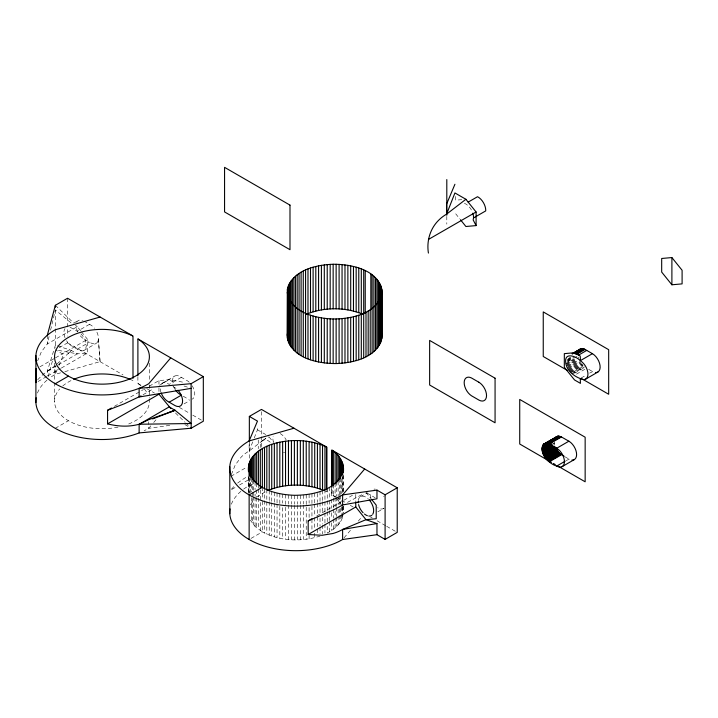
<?xml version="1.0" encoding="UTF-8"?>
<svg xmlns="http://www.w3.org/2000/svg" width="718" height="718" viewBox="0 0 718 718"><rect width="100%" height="100%" fill="white"/><g stroke="black" fill="none" stroke-linecap="round" stroke-linejoin="round"><path stroke-width="0.54" stroke-dasharray="3.59 2.69" d="M47.298 335.306L47.289 343.985L41.303 351.928L37.668 360.822M258.247 439.954L258.247 448.705M64.835 371.637L100.071 361.639L98.393 339.461A10.923 6.309 60 0 0 96.356 331.061M327.246 526.366L327.246 533.052C334.444 529.372 341.597 523.458 343.096 515.093M49.057 336.545L47.289 343.985L77.311 326.645L80.721 330.881M50.574 330.172L54.613 313.174M54.864 312.106L55.367 309.979L71.62 323.36M48.169 376.672L52.818 359.503M55.421 345.152L47.289 371.206L47.298 375.55M231.367 474.517L235.217 465.022L241.203 457.079A57.557 45.405 35.1 0 1 249.137 450.994L265.813 438.159M252.709 441.902L249.137 450.994L249.137 442.055M254.298 437.872L257.475 429.795L257.475 426.537M57.314 369.402L55.232 374.365A66.101 38.162 0 0 0 49.739 377.955M58.975 365.435L63.561 354.53L55.43 349.837M243.644 489.12A66.101 38.162 0 0 1 249.137 485.53L251.219 480.566M250.34 504.88L253.625 500.087M37.668 379.777L43.071 374.356L55.232 365.677L71.405 350.447L77.311 353.866L87.524 352.951L87.524 339.345L81.394 331.725M231.367 489.272L235.217 485.108M150.843 425.828L148.716 428.332A66.101 38.162 0 0 1 144.112 430.755M153.688 422.489L156.533 419.15M344.048 537.836L351.156 529.48M358.255 521.133L361.809 516.951M68.057 353.615L71.683 350.546M256.658 497.125L266.818 490.879M237.649 483.088L241.203 480.459A57.557 12.143 -21.2 0 1 248.168 476.043M360.31 496.757L367.212 492.763M377.794 511.862L383.762 508.407M73.649 323.19L78.343 320.479M89.508 324.312L77.311 331.348L71.36 327.902A10.923 6.309 60 0 0 69.915 327.291M59.163 347.683L67.564 342.836L67.564 340.61M40.002 366.781L54.55 358.381M55.519 357.824L87.524 339.345M77.311 349.154L89.508 342.118M83.818 350.51L96.356 343.276M38.063 381.509L46.787 376.474M47.756 375.909L60.366 368.63M61.335 368.074L87.524 352.951M55.232 428.332L68.443 420.712M114.35 406.352L143.447 389.551M149.272 386.194L158.965 380.594L169.179 379.678L184.535 382.47M162.322 383.232L174.86 375.99M143.008 394.774L153.67 388.626M159.486 385.27L169.179 379.678L174.869 382.972M181.367 377.345L169.179 384.39L167.474 383.403A10.923 6.309 60 0 0 160.778 385.162M184.059 403.875L189.687 400.626M230.963 476.312L247.171 466.969M231.923 489.371L235.728 487.172M239.543 484.973L250.035 478.933M251.022 538.41L262.348 531.876C279.814 541.336 301.3 542.081 320.022 536.086M568.468 358.47L570.343 357.385M567.48 359.547L571.232 357.376M567.471 360.095L571.223 357.932M567.48 360.66L574.05 356.873M567.525 361.244L573.161 357.995M567.606 361.845L573.233 358.596M574.176 358.058L576.985 356.433M565.838 363.532L573.341 359.206M565.972 364.152L574.409 359.278M567.076 364.232L574.58 359.897M566.331 365.399L575.71 359.987M566.547 366.027L575.926 360.607M567.732 366.108L577.11 360.696M568.01 366.727L578.322 360.777M567.364 367.885L577.685 361.926M568.62 367.948L579.884 361.45M568.028 369.088L580.225 362.043M568.396 369.662L580.584 362.626M568.773 370.228L580.97 363.191M316.755 515.937L353.875 494.469M569.177 370.775L581.374 363.739L583.59 366.126L571.393 373.163M569.598 371.305L581.786 364.259M570.029 371.807L582.217 364.771M570.469 372.283L582.666 365.247M570.927 372.741L583.124 365.704M571.869 373.557L583.124 367.06M572.345 373.925L584.542 366.889M574.705 373.172L584.084 367.76M576.41 374.159L584.856 369.285M581.167 378L585.852 375.29M589.604 373.127L592.637 371.628A10.923 6.309 60 0 0 594.082 372.256M552.438 443.904L554.314 442.826L554.269 442.243M552.519 444.505L554.395 443.419L554.314 442.826M566.08 460.66L569.105 459.161A10.923 6.309 60 0 0 571.025 459.924M47.774 370.838L57.305 365.363M58.257 364.816L77.311 353.866L57.62 350.24M262.743 440.412L268.72 436.966M347.494 502.358L364.044 493.49M60.563 372.848L55.232 374.365L55.232 365.677M249.137 485.53L254.477 484.013M169.762 425.388L148.716 428.332L148.716 421.825M461.827 199.649L455.706 200.187L455.257 196.05M184.014 386.006L191.123 388.366M57.422 345.816L71.405 350.447M132.992 380.612L131.035 379.714M464.375 203.329L465.336 203.741A10.923 6.3 60.1 0 1 470.362 208.337L470.739 208.902A10.923 6.3 60.1 0 1 472.336 211.918M324.949 490.879L326.896 491.776L326.896 489.55M172.966 386.571L175.129 387.819A10.923 6.309 60 0 1 177.508 389.721M257.475 429.795L265.705 434.543M366.907 492.979L375.137 497.727M75.417 325.55L77.311 326.645M335.916 497.053L331.797 494.612L331.797 487.917M336.868 497.61L340.7 499.818M341.66 500.365L345.493 502.573M350.285 505.337L353.157 506.989M370.398 516.924L372.319 518.028M377.112 520.792L385.728 525.755M386.688 526.312L396.273 531.832M137.892 376.753L137.892 383.439L142.002 385.889M146.795 388.644L154.46 393.06M179.365 407.42L188.951 412.94M192.783 415.148L202.359 420.667M184.867 424.571L191.194 428.215M588.625 369.303L592.422 371.502M565.192 456.89L568.889 459.035M83.818 321.018L91.213 325.299A10.923 6.309 60 0 1 94.453 328.252M183.269 396.255L187.281 398.58A10.923 6.309 60 0 0 189.193 399.334M67.564 342.836L123.011 374.922M250.34 520.155L255.061 526.456L262.348 531.876L262.348 500.661M138.17 383.681L139.445 384.57A47.424 27.383 0 0 1 141.195 385.961M175.461 412.994L184.903 422.13M185.684 422.893L190.405 427.452M55.367 305.294L73.398 322.831M336.697 498.579L341.418 504.88M365.992 492.449L370.766 498.373M455.706 213.802L459.78 218.882M269.124 436.975L273.208 442.055M342.163 506.54L343.285 511.656M578.52 358.363L578.161 357.115M554.799 445.268L554.395 443.419M98.393 339.461L100.071 361.639M55.367 309.979L55.43 347.961M446.802 216.351L446.802 224.16M355.778 494.415L355.778 500.697M343.285 475.478L343.285 492.198M343.285 506.082L343.285 513.379M343.096 475.379L343.096 492.099M343.096 506.172L343.096 512.858M342.719 477.021L342.719 492.629M342.719 506.764L342.719 516.798M342.163 475.011L342.163 493.167M342.163 507.339L342.163 512.912M342.163 514.025L342.163 518.486M341.418 478.906L341.418 493.733M341.418 506.773L341.418 513.469M341.418 514.582L341.418 520.155M340.503 478.314L340.503 495.034M340.503 495.438L340.503 503.955M340.503 508.416L340.503 513.989M340.503 515.102L340.503 521.789M339.408 478.798L339.408 494.953M339.408 495.519L339.408 504.44M339.408 508.9L339.408 514.474M339.408 515.587L339.408 523.386M338.133 481.473L338.133 495.959M338.133 496.739L338.133 504.88M338.133 509.34L338.133 514.914M338.133 516.027L338.133 524.948M336.697 481.868L336.697 496.353M336.697 497.466L336.697 506.387M336.697 507.5L336.697 516.421M336.697 517.534L336.697 526.456M335.1 483.313L335.1 497.125L332.084 494.846L332.084 487.046M335.1 497.807L335.1 506.728M335.1 511.18L335.1 516.754M335.1 517.875L335.1 527.901M333.349 484.704L333.349 496.973M333.349 498.086L333.349 508.12M333.349 509.233L333.349 518.145M333.349 519.267L333.349 529.292M331.456 486.032L331.456 498.292M331.456 499.414L331.456 508.326M331.456 512.787L331.456 518.36M331.456 522.821L331.456 530.62M329.418 487.289L329.418 499.548M329.418 500.661L329.418 509.583M329.418 510.695L329.418 520.73M329.418 521.842L329.418 531.876M327.246 488.464L327.246 499.611M327.246 500.724L327.246 510.758M327.246 511.871L327.246 521.905M324.949 489.559L324.949 500.706M324.949 501.819L324.949 511.853M324.949 512.966L324.949 523M324.949 524.113L324.949 533.034M322.535 490.574L322.535 500.608M322.535 501.72L322.535 512.867M322.535 517.328L322.535 524.014M322.535 525.127L322.535 534.048M320.022 491.498L320.022 501.523M320.022 502.645L320.022 513.792M320.022 518.243L320.022 526.052M320.022 527.165L320.022 533.851M317.41 493.437L317.41 502.358M317.41 503.471L317.41 515.73M317.41 516.843L317.41 527.99M317.41 529.103L317.41 533.564M314.717 493.051L314.717 503.085M314.717 504.198L314.717 516.466M314.717 517.579L314.717 528.726M314.717 533.187L314.717 537.638M311.944 493.688L311.944 518.208M311.944 519.329L311.944 530.476M309.108 494.217L309.108 503.139M309.108 507.599L309.108 518.746M309.108 535.466L309.108 538.805M306.227 494.648L306.227 539.236M303.301 494.971L303.301 503.883M303.301 505.005L303.301 539.559M300.339 495.187L300.339 504.099M300.339 505.221L300.339 539.774M297.369 495.294L297.369 504.207M297.369 505.328L297.369 539.882M294.389 495.294L294.389 504.207M294.389 505.328L294.389 539.882M291.418 495.187L291.418 504.099M291.418 505.221L291.418 539.774M288.465 494.971L288.465 503.883M288.465 505.005L288.465 539.559M285.54 494.648L285.54 539.236M282.65 494.217L282.65 503.139M282.65 507.599L282.65 538.805M279.814 493.688L279.814 538.276M277.049 493.051L277.049 503.085M277.049 504.198L277.049 537.638M274.348 492.324L274.348 502.358M274.348 503.471L274.348 536.911M271.745 491.498L271.745 501.523M271.745 502.645L271.745 536.086M269.223 490.574L269.223 500.608M269.223 501.72L269.223 535.161M266.818 489.559L266.818 500.706M266.818 501.819L266.818 534.147M264.52 488.464L264.52 499.611M264.52 500.724L264.52 533.052M262.348 487.289L262.348 499.548M261.469 411.647L261.469 447.314M260.311 489.945L260.311 530.62M258.408 484.704L258.408 488.052M258.408 489.048L258.408 496.973M258.408 498.086L258.408 529.292M256.658 483.313L256.658 489.326M256.658 490.008L256.658 496.694M256.658 497.807L256.658 527.901M255.061 481.868L255.061 489.667M255.061 494.119L255.061 496.353M255.061 497.466L255.061 526.456M253.625 480.36L253.625 491.166M253.625 492.279L253.625 495.626M253.625 496.739L253.625 524.948M252.359 479.911L252.359 491.058M252.359 492.18L252.359 523.386M251.264 478.314L251.264 492.09M251.264 497.664L251.264 521.789M250.34 476.68L250.34 492.611M249.604 478.359L249.604 493.167M249.343 442.055L249.343 459.888M249.038 477.021L249.038 493.742M248.67 477.192L248.67 493.912M248.482 475.478L248.482 492.701M158.965 380.594L158.965 386.876M158.965 387.917L158.965 392.109M149.371 363.191L149.371 381.034M149.371 384.884L149.371 397.754M149.371 398.867L149.371 402.206A47.424 27.383 0 0 1 149.182 403.929L148.814 405.634A47.424 27.383 0 0 1 126.96 424.616M67.564 298.248L67.564 336.15M54.577 363.191L54.577 381.536M54.577 382.649L54.577 402.206M37.462 393.024A66.101 38.162 0 0 1 47.298 379.894M358.273 500.572A10.923 6.309 60 0 1 361.01 496.398L361.396 496.273A10.923 6.309 60 0 1 368.334 499.001M384.076 508.173A10.923 6.309 60 0 1 382.667 508.891L381.411 509.026A10.923 6.309 60 0 1 377.641 507.68M370.937 498.202A10.923 6.309 60 0 1 370.632 492.53M373.979 489.146A10.923 6.309 60 0 1 375.281 489.129M383.762 496.201A10.923 6.309 60 0 1 384.076 496.811M284.705 452.663A10.923 6.3 60.1 0 1 283.413 452.672M273.594 442.494A10.923 6.3 60.1 0 1 273.1 436.194M280.092 433.555A10.923 6.3 60.1 0 1 286.195 439.892M260.894 447.664A10.923 6.3 60.1 0 1 263.452 440.053L263.829 439.937A10.923 6.3 60.1 0 1 271.207 443.123M231.367 504.189A66.101 38.162 0 0 1 241.203 491.067M118.039 427.111A47.424 27.383 0 0 1 66.397 419.456A47.424 27.383 0 0 1 59.72 388.923M62.753 385.961A47.424 27.383 0 0 1 72.904 379.714M144.228 388.923A47.424 27.383 0 0 1 147.513 393.706M192.182 385.826A10.923 6.309 60 0 1 192.146 399.181M189.238 382.236A10.923 6.309 60 0 0 187.326 380.773L179.662 376.367A10.923 6.309 60 0 0 172.805 384.058M175.228 389.578A10.923 6.309 60 0 1 173.63 386.562M98.312 339.973A10.923 6.309 60 0 1 91.213 343.096L83.602 338.716A10.923 6.309 60 0 1 79.501 334.83M160.967 392.351A10.923 6.309 60 0 1 160.249 387.576M80.919 333.852A10.923 6.309 60 0 1 86.196 346.498A10.923 6.309 60 0 1 79.016 350.142L71.405 345.762A10.923 6.309 60 0 1 66.532 340.736M77.732 331.904A10.923 6.309 60 0 1 76.099 325.784M76.718 322.319A10.923 6.309 60 0 1 82.588 320.416M64.988 337.702A10.923 6.309 60 0 1 64.961 328.611"/><path stroke-width="1.08" d="M36.16 397.754A66.101 38.162 0 0 0 68.318 434.202A66.101 38.162 0 0 0 139.13 432.918L139.139 424.239L148.716 419.653L175.084 410.31L191.185 423.53L139.139 424.239C128.827 427.129 117.86 426.474 107.565 423.88L107.565 410.265L111.443 408.03M544.495 443.616L548.337 443.571L556.962 448.4A10.923 6.309 60 0 1 564.42 461.647A10.923 6.309 60 0 1 556.917 466.197L556.692 466.072C548.615 463.792 537.504 452.214 544.154 443.814M36.16 368.46L36.124 382.631L36.331 382.075M472.803 213.165A10.923 6.3 60.1 0 1 473.521 217.94L473.162 219.923L476.097 225.596L465.901 226.502L460.462 219.726M326.896 489.55L326.896 447.188C311.495 439.892 293.509 438.877 277.049 442.8C263.578 445.905 246.597 455.365 248.482 471.529M287.424 289.04L287.236 337.065C291.248 358.309 317.787 363.613 336.132 363.568C353.633 362.994 378.467 357.286 382.039 337.065L382.039 290.754C378.099 269.528 351.479 264.206 333.152 264.251C315.929 264.879 292.693 270.067 287.424 289.04L287.424 338.779M287.236 335.342L287.424 333.628M343.285 468.791C339.273 490.035 312.734 495.33 294.389 495.294C276.888 494.72 252.054 489.012 248.482 468.791M382.039 292.477C378.027 313.721 351.497 319.025 333.152 318.98C315.651 318.406 290.817 312.698 287.236 292.477M428.422 253.077C426.474 241.185 430.055 228.719 438.662 220.238A57.557 45.405 35.1 0 1 446.596 214.143L465.901 199.281L476.097 211.989L476.097 225.596M47.298 335.306L55.367 305.294L67.564 298.248L132.992 336.024L132.992 378.377M249.137 539.505L249.137 494.917A66.101 38.162 0 0 1 249.137 440.942L257.475 421.107L249.343 416.413L249.343 440.942M454.925 184.266L446.596 204.091L446.596 214.143L454.925 192.945L465.901 199.281M578.52 350.77L579.884 349.244M554.996 438.294L556.351 436.777M170.74 357.86L148.716 383.744A66.101 38.162 0 0 1 55.232 383.744A66.101 38.162 0 0 1 55.232 329.777L100.071 317.051M364.654 469.025L342.621 494.917L342.621 504.96A57.557 12.179 -21.2 0 1 333.035 510.103L308.184 520.891L308.184 534.506L322.131 535.287L333.035 533.474A57.557 45.378 35.1 0 0 342.621 529.453L365.992 519.67L376.214 518.755L376.214 505.14L371.448 499.216M139.786 423.961L169.179 406.9L175.084 410.31L152.611 418.935M55.232 383.744L68.443 376.124M141.078 395.896L124.367 403.776L107.565 410.265M107.565 423.88L158.965 394.2L170.749 408.425M428.422 239.462L476.097 211.989M191.123 383.672L191.123 388.366L139.139 397.009L139.13 388.33L191.123 383.672L203.32 376.627L203.32 421.215L191.194 428.215L139.13 432.918M169.179 402.197L181.367 395.151L179.662 394.164A10.923 6.309 60 0 1 175.614 390.143M249.343 416.413L261.469 409.413L326.484 447.027L326.484 489.389M262.348 487.289L249.137 494.917A66.101 38.162 0 0 0 342.621 494.917L376.968 490.107L385.099 494.801L397.225 487.791L397.225 532.379L385.099 539.389L376.968 534.695L342.621 539.505A66.101 38.162 0 0 1 267.733 547.044A66.101 38.162 0 0 1 230.074 508.927M572.058 353.812L580.584 348.885L582.217 348.634L585.026 349.415L592.682 353.83A10.923 6.309 60 0 1 600.006 365.327A10.923 6.309 60 0 1 595.464 372.543M572.524 353.633L580.97 348.76M572.425 353.848L581.374 348.679M574.05 353.103L581.786 348.634M574.714 352.96L582.217 348.634M575.163 352.996L582.666 348.661M574.678 353.615L583.124 348.742M575.145 353.723L583.59 348.849M575.621 353.875L584.066 349.002M576.096 354.064L584.542 349.19M576.581 354.288L585.026 349.415M578.286 355.275L586.732 350.402M592.422 353.678L580.225 360.714C577.012 356.774 565.219 351.838 565.596 361.181C565.757 369.492 572.919 375.801 580.225 378.539L580.44 383.358L574.535 379.957L564.33 367.257L564.33 353.642L574.535 352.726L580.225 356.02L580.494 360.867A10.923 6.309 60 0 1 587.952 374.114A10.923 6.309 60 0 1 580.44 378.664M308.184 520.891L311.998 518.692M308.184 534.506L355.778 506.98L355.778 501.747M585.673 379.095L597.861 372.059M543.84 444.047L557.841 436.212L561.009 436.724L569.159 441.364A10.923 6.309 60 0 1 576.482 452.861A10.923 6.309 60 0 1 571.932 460.067M543.535 444.316L557.437 436.293M543.266 444.621L557.841 436.212M543.014 444.963L558.263 436.167M542.799 445.339L558.694 436.158M542.602 445.743L559.134 436.194M542.44 446.174L559.591 436.266M542.305 446.632L560.058 436.382M542.198 447.117L560.534 436.535M542.126 447.628L561.009 436.724M542.081 448.158L561.494 436.948M542.063 448.714L550.509 443.832M542.081 449.28L551.46 443.868M542.126 449.863L551.505 444.451M542.198 450.464L551.577 445.043M542.305 451.066L552.627 445.115M542.44 451.685L552.761 445.725M542.602 452.304L552.923 446.345M542.799 452.932L554.054 446.434M543.014 453.561L554.278 447.063M543.266 454.18L555.463 447.143L559.134 452.78L564.267 456.352M543.535 454.799L555.732 447.763M543.84 455.418L556.028 448.373M556.692 448.247L568.889 441.202M544.154 456.02L556.351 448.983M544.495 456.621L556.692 449.576M544.863 457.195L557.06 450.159M545.249 457.761L557.437 450.724M545.644 458.308L557.841 451.272M546.066 458.838L558.263 451.793M546.497 459.341L558.694 452.295M546.945 459.816L559.134 452.78M547.403 460.274L559.591 453.229M547.87 460.696L560.058 453.659M548.337 461.091L560.534 454.054M548.821 461.459L561.009 454.413M549.297 461.791L561.494 454.745M556.692 466.072L565.138 461.198M562.14 466.628L574.337 459.583M468.154 202.126L477.542 196.714A10.923 6.3 60.1 0 1 485.727 210.904L473.521 217.94M306.38 314.233C324.231 306.972 345.053 306.972 362.904 314.233M267.617 490.547C285.468 483.286 306.29 483.286 324.141 490.547M169.654 412.231L174.869 410.184M249.137 440.942L293.976 428.224M342.621 504.96L376.968 498.786L376.968 490.107M376.968 534.695L376.968 523.548L342.621 529.453L342.621 539.505M671.895 257.565L661.682 258.48L661.682 272.086L671.895 284.786L682.1 283.879L682.1 270.264L671.895 257.565L671.895 284.786M376.968 523.548L365.992 519.67L355.778 506.98M132.579 335.862L131.035 335.126A47.424 27.383 0 0 0 97.513 329.499L94.552 329.715A47.424 27.383 0 0 0 54.613 358.192A47.424 27.383 0 0 0 99.488 384.103A47.424 27.383 0 0 0 148.814 361.046L149.182 359.341A47.424 27.383 0 0 0 139.445 339.982L137.892 338.851L137.892 375.64M567.301 370.38L543.248 356.496L543.248 311.908L608.676 349.684L608.676 394.263L581.733 378.709M551.469 462.356L519.724 444.02L519.724 399.441L585.152 437.208L585.152 481.796L558.209 466.242M553.399 463.469L555.319 464.582M397.225 487.791L331.797 450.024L331.797 486.804M138.17 339.093L203.32 376.627M343.285 472.641C344.802 463.577 339.605 454.934 332.084 450.258L332.084 485.924M381.85 333.628L382.039 335.342M191.123 388.366L191.194 428.215M446.802 179.572L446.802 215.238M385.099 494.801L385.099 539.389M381.85 289.04L381.85 338.779M381.473 287.335L381.473 340.485M380.917 285.638L380.917 342.172M380.181 283.978L380.181 343.841M379.257 282.345L379.257 345.475M378.162 280.738L378.162 347.072M376.896 279.185L376.896 348.634M375.46 277.678L375.46 350.142M373.863 276.224L373.863 351.596M372.112 274.832L372.112 352.987M370.838 273.944L370.838 309.62M370.21 309.718L370.21 354.306M368.172 310.975L368.172 355.563M366 312.151L366 356.738M365.238 270.713L365.238 313.075M363.703 269.977L363.703 357.833M361.298 268.972L361.298 313.56M361.298 314.26L361.298 358.847M358.776 268.047L358.776 312.635M358.776 315.184L358.776 359.772M356.164 267.222L356.164 311.809M356.164 316.01L356.164 360.598M353.471 266.486L353.471 311.074M353.471 316.746L353.471 361.334M350.698 265.857L350.698 310.445M350.698 317.374L350.698 361.962M347.871 265.319L347.871 309.907M347.871 317.903L347.871 362.491M344.981 264.897L344.981 309.485M344.981 318.334L344.981 362.922M343.096 465.354L343.096 472.04M342.719 463.64L342.719 474.786M342.055 264.574L342.055 309.162M342.055 318.657L342.055 363.245M342.163 461.952L342.163 474.212M341.418 460.292L341.418 475.89M340.503 458.649L340.503 478.718M339.408 457.052L339.408 479.346M339.102 264.359L339.102 308.946M339.102 318.873L339.102 363.461M338.133 455.499L338.133 481.132M336.697 453.991L336.697 482.972M336.132 264.251L336.132 308.839M336.132 318.98L336.132 363.568M335.1 452.537L335.1 483.752M333.349 451.146L333.349 485.7M333.152 264.251L333.152 308.839M333.152 318.98L333.152 363.568M330.172 264.359L330.172 308.946M330.172 318.873L330.172 363.461M327.22 264.574L327.22 309.162M327.22 318.657L327.22 363.245M324.949 446.291L324.949 489.766M324.294 264.897L324.294 309.485M324.294 318.334L324.294 362.922M322.535 445.286L322.535 489.873M321.404 265.319L321.404 309.907M321.404 317.903L321.404 362.491M320.022 444.361L320.022 488.949M318.577 265.857L318.577 310.445M318.577 317.374L318.577 361.962M317.41 443.536L317.41 488.123M315.803 266.486L315.803 311.074M315.803 316.746L315.803 361.334M314.717 442.8L314.717 487.387M313.111 267.222L313.111 311.809M313.111 316.01L313.111 360.598M311.944 442.162L311.944 486.75M310.499 268.047L310.499 312.635M310.499 315.184L310.499 359.772M309.108 441.633L309.108 486.221M307.986 268.972L307.986 313.56M307.986 314.26L307.986 358.847M306.227 441.211L306.227 485.799M305.572 269.977L305.572 357.833M303.274 271.081L303.274 356.738M303.301 440.888L303.301 485.476M301.102 272.257L301.102 355.563M300.339 440.672L300.339 485.26M299.065 273.513L299.065 354.306M297.369 440.565L297.369 485.153M297.171 274.832L297.171 352.987M295.412 276.224L295.412 351.596M294.389 440.565L294.389 485.153M293.824 277.678L293.824 350.142M292.388 279.185L292.388 348.634M291.418 440.672L291.418 485.26M291.113 280.738L291.113 347.072M290.018 282.345L290.018 345.475M289.103 283.978L289.103 343.841M288.358 285.638L288.358 342.172M288.465 440.888L288.465 485.476M287.801 287.335L287.801 340.485M285.54 441.211L285.54 485.799M282.65 441.633L282.65 486.221M279.814 442.162L279.814 486.75M277.049 442.8L277.049 487.387M274.348 443.536L274.348 488.123M271.745 444.361L271.745 488.949M269.223 445.286L269.223 489.873M266.818 446.291L266.818 489.766M264.52 447.386L264.52 488.635M262.348 448.57L262.348 487.585M260.311 449.818L260.311 487.719M258.408 451.146L258.408 484.587M256.658 452.537L256.658 483.752M255.061 453.991L255.061 481.859M253.625 455.499L253.625 481.132M252.359 457.052L252.359 479.346M251.264 458.649L251.264 477.605M250.34 460.292L250.34 477.012M249.604 461.952L249.604 476.133M249.038 463.64L249.038 474.786M248.67 465.354L248.67 470.927M229.805 466.727L229.805 513.711M55.367 305.294L55.367 307.169M35.9 355.563L35.9 402.547M371.897 515.219A10.923 6.309 60 0 1 368.792 516.036M367.392 515.703A10.923 6.309 60 0 1 364.493 514.034M363.093 512.76A10.923 6.309 60 0 1 358.587 504.628M358.273 502.806A10.923 6.309 60 0 1 358.21 501.649M369.231 499.934A10.923 6.309 60 0 1 370.488 501.514M370.865 502.07A10.923 6.309 60 0 1 372.714 514.303M177.956 390.188A10.923 6.309 60 0 1 182.444 402.654A10.923 6.309 60 0 1 175.084 405.616L167.474 401.209A10.923 6.309 60 0 1 161.191 392.979M73.694 379.364A47.424 27.383 0 0 1 94.552 374.302L97.513 374.087A47.424 27.383 0 0 1 130.245 379.364M478.807 382.191L471.412 377.937A10.923 6.309 60 0 0 464.178 382.658A10.923 6.309 60 0 0 471.412 395.735L479.032 400.141A10.923 6.309 60 0 0 486.535 395.591A10.923 6.309 60 0 0 479.077 382.344L478.807 382.191M289.991 205.115L224.563 167.339L224.563 211.927L289.991 249.702L289.991 205.115M495.07 378.198L429.642 340.422L429.642 385.01L495.07 422.785L495.07 378.198"/></g></svg>
